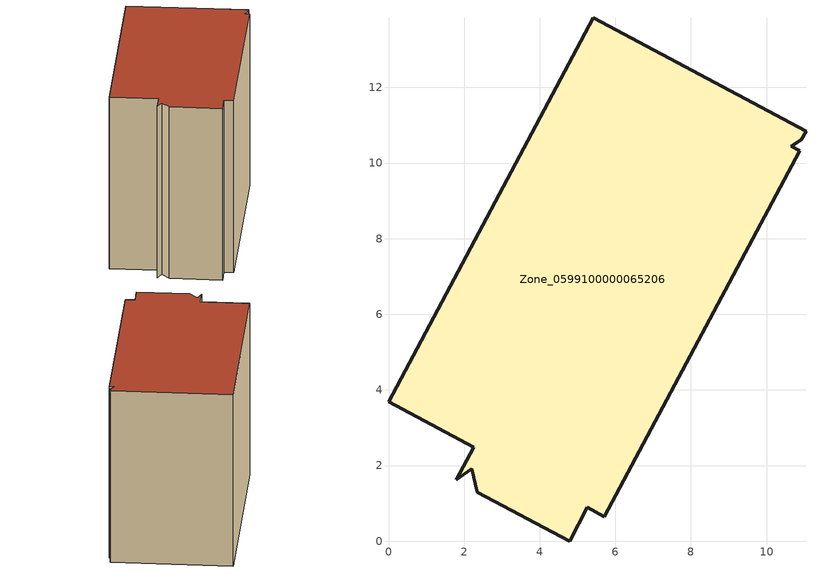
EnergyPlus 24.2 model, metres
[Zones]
Zone_0599100000065206
 floor ground (C_G): 2.2,1.91 1.79,1.63 2.26,2.49 0,3.69 5.42,13.84 11.04,10.84 10.92,10.61 10.66,10.45 10.88,10.33 5.71,0.65 5.26,0.89 4.79,0 2.35,1.3 z0
 wall outside (C_F): 2.26,2.49 1.79,1.63 2.2,1.91 2.35,1.3 4.79,0 5.26,0.89 5.71,0.65 10.88,10.33 10.66,10.45 10.92,10.61 11.04,10.84 5.42,13.84 0,3.69 2.26,2.49 z0:9.74
 roof outside (C_R): 1.79,1.63 2.2,1.91 2.35,1.3 4.79,0 5.26,0.89 5.71,0.65 10.88,10.33 10.66,10.45 10.92,10.61 11.04,10.84 5.42,13.84 0,3.69 2.26,2.49 z9.74
[BUILDING]
Pand.0599100000065206: North Axis=0; Terrain=City; Loads Convergence Tolerance Value=0.04; Temperature Convergence Tolerance Value=0.4; Solar Distribution=FullExterior; Maximum Number of Warmup Days=25; Minimum Number of Warmup Days=1
[Site:Location]
Rotterdam.The.Hague.AP_ZH_NLD Design_Conditions: Latitude=51.96; Longitude=4.45; Time Zone=1; Elevation=-4.5
[SITE:GROUNDTEMPERATURE:BUILDINGSURFACE]
18, 18, 18, 18, 18, 18, 18, 18, 18, 18, 18, 18
[MATERIAL] Thermal Absorptance=0.9; Solar Absorptance=0.7; Visible Absorptance=0.7
Name | Roughness | Thickness | Conductivity | Density | Specific Heat
G.TC.1946 | MediumSmooth | 0.15 | 1 | 540 | 1210
F.TC.1946 | Rough | 0.3 | 0.857143 | 1920 | 840
R.TC.1946 | MediumRough | 0.2 | 0.909091 | 1500 | 1000
[CONSTRUCTION]
C_G: G.TC.1946
C_F: F.TC.1946
C_R: R.TC.1946
[ZONE]
Zone_0599100000065206: Type=1; Multiplier=1; Ceiling Height=Autocalculate; Volume=Autocalculate; Floor Area=autocalculate; Part of Total Floor Area=Yes
[ZONEINFILTRATION:DESIGNFLOWRATE]
Infil_Zone_0599100000065206: Zone or ZoneList or Space or SpaceList=Zone_0599100000065206; Schedule=AlwaysOn; Design Flow Rate Calculation Method=Flow/Area; Flow Rate per Floor Area=0.003; Constant Term Coefficient=1; Temperature Term Coefficient=0; Velocity Term Coefficient=0; Velocity Squared Term Coefficient=0
[HVACTEMPLATE:ZONE:IDEALLOADSAIRSYSTEM]
Zone_0599100000065206: Maximum Heating Supply Air Temperature=50; Minimum Cooling Supply Air Temperature=13; Maximum Heating Supply Air Humidity Ratio=0.0156; Minimum Cooling Supply Air Humidity Ratio=0.0077; Heating Limit=NoLimit; Cooling Limit=NoLimit; Dehumidification Control Type=ConstantSensibleHeatRatio; Cooling Sensible Heat Ratio=0.7; Dehumidification Setpoint=60; Humidification Control Type=None; Humidification Setpoint=30; Outdoor Air Method=None; Outdoor Air Flow Rate per Person=0.00944; Outdoor Air Flow Rate per Zone Floor Area=0; Outdoor Air Flow Rate per Zone=0; Demand Controlled Ventilation Type=None; Outdoor Air Economizer Type=NoEconomizer; Heat Recovery Type=None; Sensible Heat Recovery Effectiveness=0.7; Latent Heat Recovery Effectiveness=0.65
[ZONECONTROL:THERMOSTAT]
ThermostatControl_Zone_0599100000065206: Zone or ZoneList=Zone_0599100000065206; Control Type Schedule=DualSetpointControlType; Control 1=Thermostat_Zone_0599100000065206; Temperature Difference Between Cutout And Setpoint=0
[THERMOSTATSETPOINT:DUALSETPOINT]
Thermostat_Zone_0599100000065206: Heating Setpoint Temperature Schedule=HeatingSetpoint_Zone_0599100000065206; Cooling Setpoint Temperature Schedule=CoolingSetpoint_Zone_0599100000065206
[SCHEDULE:COMPACT]
HeatingSetpoint_Zone_0599100000065206: Through: 12/31, For: AllDays, Until: 24:00, 21
CoolingSetpoint_Zone_0599100000065206: Through: 12/31, For: AllDays, Until: 24:00, 24
DualSetpointControlType: Through: 12/31, For: AllDays, Until: 24:00, 4
AlwaysOn: Through: 12/31, For: AllDays, Until: 24:00, 1
